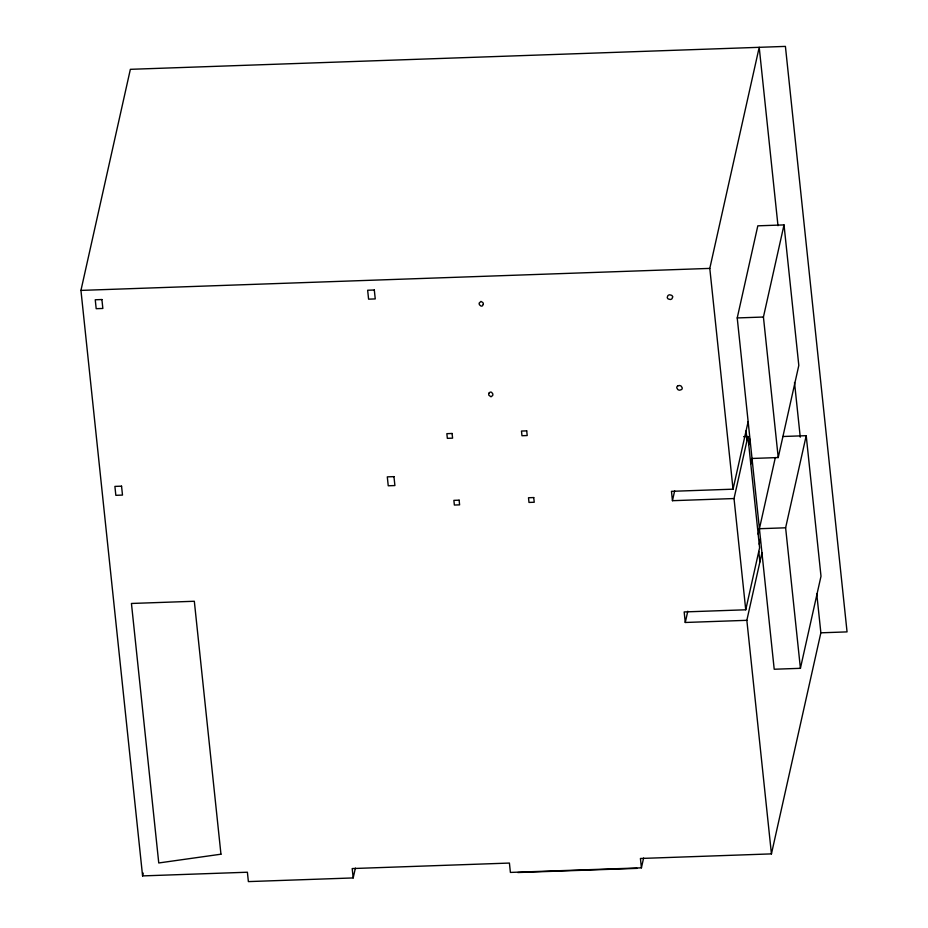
<?xml version="1.0" encoding="UTF-8"?>
<svg xmlns="http://www.w3.org/2000/svg" width="928" height="928" viewBox="0 0 928 928"><rect width="100%" height="100%" fill="white"/><g stroke="black" fill="none" stroke-linecap="round" stroke-linejoin="round"><path stroke-width="1.39" d="M80.945 290.406L130.361 69.322L785.413 46.4L847.055 631.887L820.862 632.815L771.435 853.888L640.424 858.481L641.41 867.842L510.4 872.424L509.414 863.063L352.199 868.562L353.185 877.934L248.379 881.6L247.393 872.227L142.587 875.904L80.945 290.406L709.792 268.401L759.208 47.316L777.989 225.701M142.587 875.904L143.214 873.086M353.185 877.934L355.389 868.121M743.595 436.67L747.887 436.52L734.025 498.545L672.452 500.691L674.656 490.831M782.768 436.508L806.212 435.684L821.002 576.207L800.412 668.322L774.207 669.239L737.226 317.944L757.816 225.829L784.021 224.912L798.811 365.423L778.221 457.55L752.016 458.467L750.787 463.988M761.946 552.775L746.843 620.322L685.27 622.479L687.787 611.216M778.221 457.55L763.431 317.028L784.021 224.912M641.41 867.842L643.614 858.029M672.452 500.691L671.466 491.33L733.039 489.172L748.142 421.625M748.757 444.709L749.986 439.188M758.176 534.25L775.332 457.539M759.232 544.249L760.473 538.716M685.27 622.479L684.168 611.935L745.741 609.789L759.603 547.764L747.887 436.52M800.412 668.322L785.622 527.8L806.212 435.684M737.226 317.944L763.431 317.028M759.417 528.716L785.622 527.8M517.812 872.529L637.037 868.364M794.507 382.498L800.261 437.169M816.768 593.966L820.862 632.815M746.077 430.836L747.063 440.197M758.779 551.441L759.893 561.985M709.792 268.401L733.039 489.172M734.025 498.545L745.741 609.789M746.843 620.322L771.435 853.888M672.649 296.914L672.069 298.63A2.923 2.564 12.6 0 1 670.225 299.5L668.218 298.955A2.482 2.192 12.6 0 1 667.255 297.32L667.905 295.614A2.923 2.564 12.6 0 1 669.738 294.802L671.686 295.348A2.482 2.181 12.6 0 1 672.649 296.914M483.302 304.372L482.479 305.811A1.659 1.462 12.6 0 1 480.913 306.008L479.544 304.86A3.341 2.946 12.6 0 1 479.173 303.096L480.971 301.414L482.885 302.586A3.341 2.935 12.6 0 1 483.302 304.372M489.137 392.95L488.87 393.472A3.341 2.946 12.6 0 0 488.882 395.258L491.005 396.801L492.664 395.502A3.341 2.935 12.6 0 0 492.698 393.692L491.585 392.335A1.659 1.462 12.6 0 0 489.984 392.242L489.137 392.95M677.927 385.804L677.394 386.187A2.482 2.192 12.6 0 0 676.79 387.869L677.788 389.516A2.923 2.564 12.6 0 0 679.783 390.189L681.604 389.516A2.482 2.181 12.6 0 0 682.231 387.892L681.291 386.234A2.923 2.564 12.6 0 0 679.284 385.503L677.927 385.804M220.957 854.201L158.758 862.97L131.44 603.467L194.323 601.263L220.957 854.201M101.906 299.535L95.248 299.767L96.187 308.688L102.846 308.456L101.906 299.535M374.309 290L367.65 290.232L368.59 299.152L375.248 298.92L374.309 290M452.087 433.48L446.855 433.666L447.342 438.341L452.586 438.155L452.087 433.48M526.71 430.87L521.478 431.044L521.965 435.731L527.208 435.545L526.71 430.87M121.556 486.168L114.898 486.4L115.838 495.32L122.496 495.088L121.556 486.168M393.959 476.632L387.301 476.864L388.24 485.785L394.899 485.553L393.959 476.632M459.116 500.18L453.873 500.354L454.372 505.041L459.604 504.855L459.116 500.18M533.739 497.559L528.496 497.744L528.995 502.431L534.226 502.245L533.739 497.559"/></g></svg>
